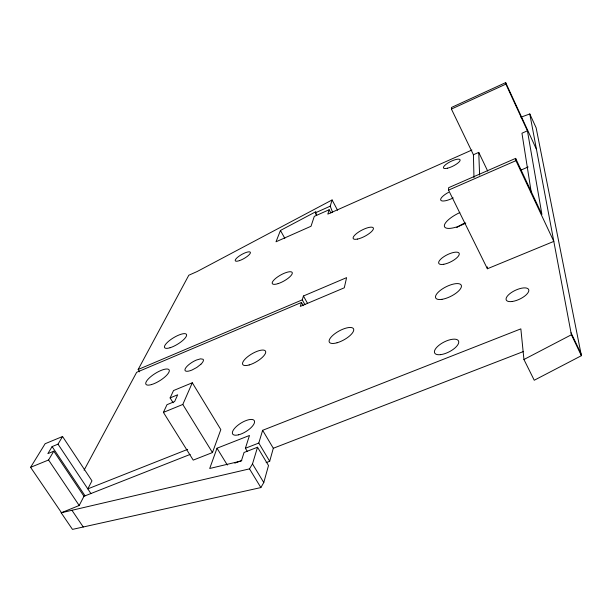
<?xml version="1.0" encoding="UTF-8"?>
<svg xmlns="http://www.w3.org/2000/svg" width="612" height="612" viewBox="0 0 612 612"><rect width="100%" height="100%" fill="white"/><g stroke="black" fill="none" stroke-linecap="round" stroke-linejoin="round"><path stroke-width="0.92" d="M515.641 158.37L515.947 160.665L553.806 241.396L487.389 268.76L448.542 190.118L448.627 187.693L515.641 158.37L541.911 214.407L527.422 130.8L505.887 84.119L505.688 82.612L451.488 107.467L451.427 109.058L473.413 154.744L473.979 177.579M190.187 454.41L83.974 496.271L79.193 505.497L61.185 512.795L72.476 529.388L260.873 487.573L263.78 482.547L268.507 465.533L257.53 447.234L244.058 452.467L241.35 460.966L209.709 468.486L217.008 448.229L249.474 435.476L245.397 448.275L247.302 451.427M266.136 462.634L269.693 461.264L273.312 448.259L262.632 430.312L520.85 328.866L523.941 359.512L534.245 380.251L581.4 355.694L536.12 127.755L529.793 113.954L520.911 117.213M61.185 512.795L249.505 468.868L252.496 463.911L257.53 447.234M269.693 461.264L258.784 443.057L262.632 430.312M316.481 215.355L315.478 212.769L315.83 211.706L280.457 230.449L276.012 241.786L311.026 226.256L314.293 216.365L329.149 209.74L327.833 214.108L471.898 150.024M332.584 212.234L330.22 206.183L332.102 199.956L197.209 271.498L188.802 275.239L138.159 369.503L139.628 371.851M84.081 470.177L136.652 372.31L301.479 302.458L300.293 306.405L344.281 287.808L346.599 277.641L303.422 296.001L302.267 299.857L304.921 304.623M170.121 397.915L177.687 394.794L174.627 401.548L166.984 404.693L163.419 412.389L193.224 460.109L212.463 452.559L220.833 429.609L192.306 382.775L173.525 390.555L170.121 397.915L173.12 402.765M163.419 412.389L182.804 404.456L192.306 382.775M61.345 512.489L30.6 467.331L48.562 459.987L53.802 451.189L83.974 496.271M53.802 451.189L47.866 453.637L52.112 446.592L57.995 444.159L62.554 436.509L91.968 480.856L87.807 488.889L187.67 449.353M30.6 467.331L45.127 443.731L62.554 436.509M523.941 359.512L571.401 334.756L529.793 113.954M451.427 109.058L505.887 84.119M330.22 206.183L315.478 212.769L316.725 215.095M473.413 154.744L478.745 152.38L487.726 171.13M527.422 130.8L521.952 133.225L531.308 192.696M448.542 190.118L515.947 160.665M520.284 170.388L528.148 166.977M138.159 369.503L302.267 299.857M245.397 448.275L258.784 443.057M234.824 463.139L241.824 460.431M273.312 448.259L523.52 351.495M71.941 510.286L83.247 526.993M48.562 459.987L79.193 505.497M52.112 446.592L85.03 495.797M57.995 444.159L90.936 493.586M182.804 404.456L212.463 452.559M217.008 448.229L227.335 465.043M249.505 468.868L260.873 487.573M252.496 463.911L263.78 482.547M301.479 302.458L303.261 305.648M303.422 296.001L307.599 303.498M280.457 230.449L284.825 238.343M329.149 209.74L330.878 212.968M332.102 199.956L337.572 210.253M571.027 332.76L580.995 353.644M571.401 334.756L581.4 355.694M505.688 82.612L536.464 149.351M487.305 266.863L487.389 268.76M478.745 152.38L479.617 175.116M456.812 227.549A18.674 6.204 -26.1 0 1 464.944 222.898M465.77 223.089A18.735 6.051 -26.1 0 1 444.61 226.899A18.735 6.051 -26.1 0 1 459.842 212.571M453.209 197.913A11.72 3.542 -26.3 0 1 440.885 200.338A11.72 3.542 -26.3 0 1 448.611 192.313M200.889 364.247L196.758 367.483L191.923 370.061A10.641 3.435 -31.3 0 1 185.207 368.807A10.641 3.435 -31.3 0 1 196.406 360.047L200.583 358.831L203.069 359.259A10.641 3.435 -31.3 0 1 200.889 364.247M170.075 347.731A12.775 3.81 -31.2 0 0 186.629 335.032A12.775 3.81 -31.2 0 0 169.876 340.249A12.775 3.81 -31.2 0 0 170.075 347.731M151.569 384.558A13.632 4.276 -31.9 0 0 169.325 370.734A13.632 4.276 -31.9 0 0 151.692 375.921A13.632 4.276 -31.9 0 0 151.569 384.558M357.5 239.078A11.36 3.404 -27.8 0 0 373.412 228.796A11.36 3.404 -27.8 0 0 358.9 231.856A11.36 3.404 -27.8 0 0 357.5 239.078M337.082 342.758A13.816 5.049 -28.9 0 0 353.583 328.95A13.816 5.049 -28.9 0 0 333.578 334.71A13.816 5.049 -28.9 0 0 337.082 342.758M441.948 299.337A14.275 5.324 -26.6 0 0 461.456 286.164A14.275 5.324 -26.6 0 0 441.994 289.178A14.275 5.324 -26.6 0 0 441.948 299.337M249.191 364.943A13.196 4.544 -30.5 0 0 265.685 351.594A13.196 4.544 -30.5 0 0 247.508 356.857A13.196 4.544 -30.5 0 0 249.191 364.943M278.185 283.601A11.391 3.42 -29.3 0 0 292.268 272.661A11.391 3.42 -29.3 0 0 276.295 277.879A11.391 3.42 -29.3 0 0 278.185 283.601M512.29 301.479A12.378 4.919 -25.1 0 0 528.822 290.134A12.378 4.919 -25.1 0 0 511.204 292.666A12.378 4.919 -25.1 0 0 512.29 301.479M239.468 260.62A8.652 2.326 -29.5 0 0 250.407 252.442A8.652 2.326 -29.5 0 0 238.55 256.527A8.652 2.326 -29.5 0 0 239.468 260.62M238.626 434.803A12.722 4.919 -31.8 0 0 254.554 421.4A12.722 4.919 -31.8 0 0 237.211 425.791A12.722 4.919 -31.8 0 0 238.626 434.803M440.449 354.662A13.365 5.531 -26.9 0 0 458.755 342.062A13.365 5.531 -26.9 0 0 440.541 344.112A13.365 5.531 -26.9 0 0 440.449 354.662M443.761 264.285A11.368 3.963 -26.4 0 0 459.291 253.942A11.368 3.963 -26.4 0 0 443.83 256.703A11.368 3.963 -26.4 0 0 443.761 264.285M447.579 168.185A9.241 2.578 -26.3 0 0 460.14 160.107A9.241 2.578 -26.3 0 0 447.617 163.228A9.241 2.578 -26.3 0 0 447.579 168.185"/></g></svg>
